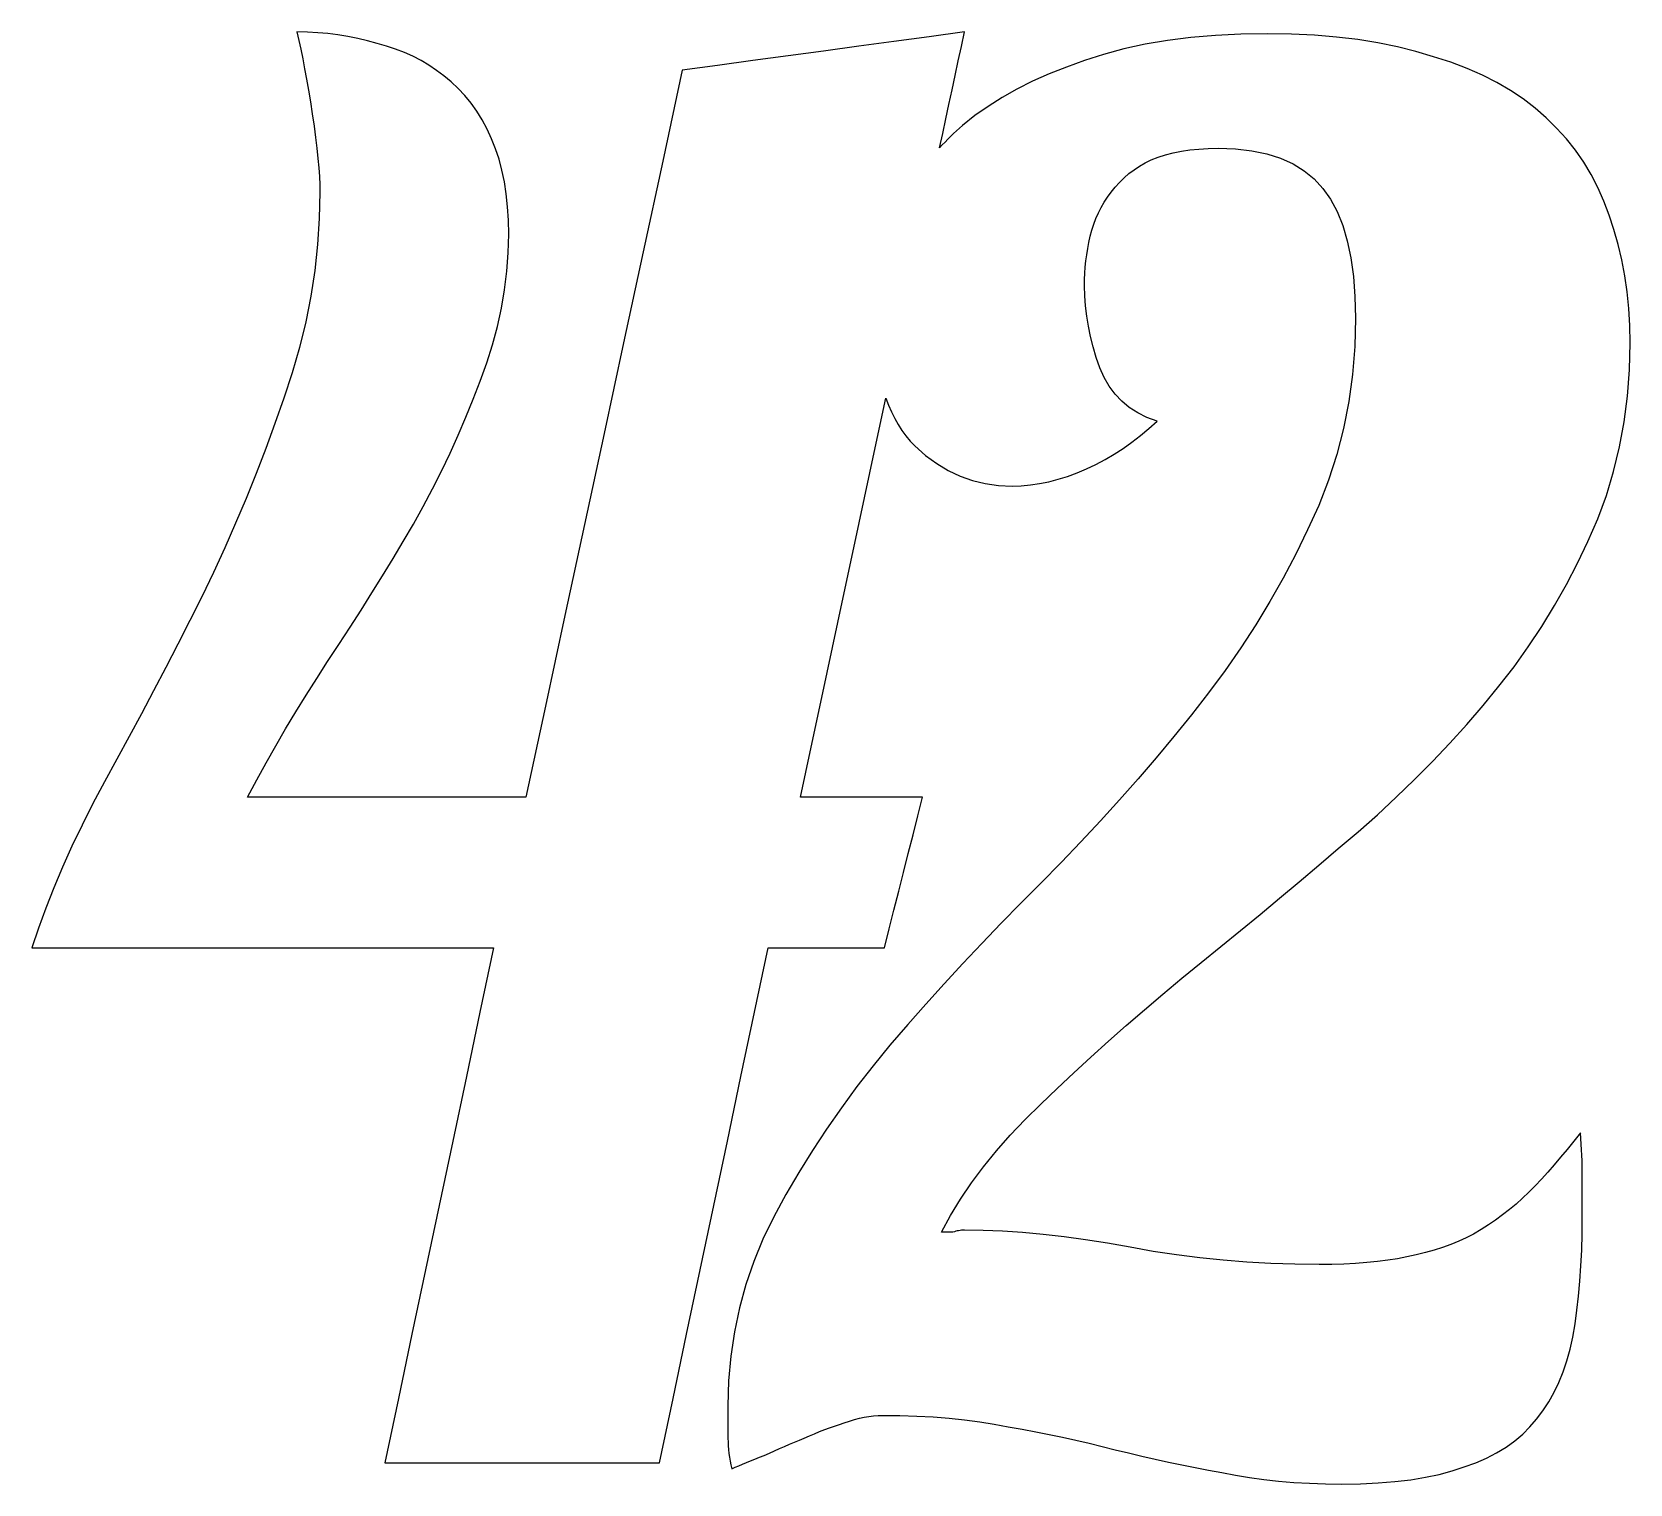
# Model space of a CAD drawing. Extents: x 0 to 258, y 0 to 235.
import ezdxf

# ---------------------------------------------------------------- set-up
doc = ezdxf.new("R2010")
doc.units = 0
doc.layers.add('Layer_1', color=7, linetype='CONTINUOUS')

msp = doc.modelspace()

# ---------------------------------------------------------------- linework, layer by layer
at = {"layer": 'Layer_1', "color": 7}
for p, q in [((42.85, 234.63772), (43.158688, 233.284314)), ((44.53618, 234.608813), (42.85, 234.63772)), ((43.158688, 233.284314), (43.467964, 231.844762)), ((46.203104, 234.522092), (44.53618, 234.608813)), ((47.850768, 234.377558), (46.203104, 234.522092)), ((49.479166, 234.175212), (47.850768, 234.377558)), ((51.088294, 233.915054), (49.479166, 234.175212)), ((52.678145, 233.597086), (51.088294, 233.915054)), ((54.248715, 233.221308), (52.678145, 233.597086)), ((55.8, 232.78772), (54.248715, 233.221308)), ((57.317919, 232.368225), (55.8, 232.78772)), ((139.368752, 233.09397), (133.665624, 232.322095)), ((145.071872, 233.865845), (139.368752, 233.09397)), ((150.775, 234.63772), (145.071872, 233.865845)), ((150.271872, 232.297095), (150.775, 234.63772)), ((179.974216, 232.645804), (176.534344, 231.902543)), ((183.58752, 233.254368), (179.974216, 232.645804)), ((187.374272, 233.728039), (183.58752, 233.254368)), ((191.33444, 234.066619), (187.374272, 233.728039)), ((195.468016, 234.269912), (191.33444, 234.066619)), ((199.775, 234.33772), (195.468016, 234.269912)), ((203.633936, 234.279906), (199.775, 234.33772)), ((207.348384, 234.106464), (203.633936, 234.279906)), ((210.918312, 233.817396), (207.348384, 234.106464)), ((214.343728, 233.412704), (210.918312, 233.817396)), ((217.624616, 232.892389), (214.343728, 233.412704)), ((220.76096, 232.256452), (217.624616, 232.892389)), ((43.467964, 231.844762), (43.777633, 230.318872)), ((43.777633, 230.318872), (44.087498, 228.706456)), ((58.788261, 231.880691), (57.317919, 232.368225)), ((60.210825, 231.325316), (58.788261, 231.880691)), ((61.585412, 230.702296), (60.210825, 231.325316)), ((62.911822, 230.011829), (61.585412, 230.702296)), ((64.189857, 229.254113), (62.911822, 230.011829)), ((116.556248, 230.00647), (110.853128, 229.234595)), ((122.259376, 230.778345), (116.556248, 230.00647)), ((127.962496, 231.55022), (122.259376, 230.778345)), ((133.665624, 232.322095), (127.962496, 231.55022)), ((149.265624, 227.615845), (149.768752, 229.95647)), ((149.768752, 229.95647), (150.271872, 232.297095)), ((170.175, 230.01272), (167.236592, 228.972462)), ((173.267936, 231.024783), (170.175, 230.01272)), ((176.534344, 231.902543), (173.267936, 231.024783)), ((223.75276, 231.504895), (220.76096, 232.256452)), ((226.6, 230.63772), (223.75276, 231.504895)), ((229.380144, 229.741275), (226.6, 230.63772)), ((44.087498, 228.706456), (44.397363, 227.007323)), ((65.419316, 228.429344), (64.189857, 229.254113)), ((66.6, 227.53772), (65.419316, 228.429344)), ((67.799236, 226.56937), (66.6, 227.53772)), ((105.15, 228.46272), (101.987504, 213.778345)), ((110.853128, 229.234595), (105.15, 228.46272)), ((148.762496, 225.27522), (149.265624, 227.615845)), ((164.43364, 227.855696), (161.76596, 226.66223)), ((167.236592, 228.972462), (164.43364, 227.855696)), ((232.01636, 228.74788), (229.380144, 229.741275)), ((234.508456, 227.657735), (232.01636, 228.74788)), ((236.856224, 226.471038), (234.508456, 227.657735)), ((44.397363, 227.007323), (44.707033, 225.221282)), ((44.707033, 225.221282), (45.01631, 223.348145)), ((68.93045, 225.51429), (67.799236, 226.56937)), ((69.993831, 224.372485), (68.93045, 225.51429)), ((148.259376, 222.934595), (148.762496, 225.27522)), ((159.233352, 225.391874), (156.835648, 224.044436)), ((161.76596, 226.66223), (159.233352, 225.391874)), ((239.059472, 225.187989), (236.856224, 226.471038)), ((241.117976, 223.808787), (239.059472, 225.187989)), ((45.01631, 223.348145), (45.325, 221.38772)), ((70.989574, 223.143958), (69.993831, 224.372485)), ((71.91787, 221.828714), (70.989574, 223.143958)), ((147.756248, 220.59397), (148.259376, 222.934595)), ((154.57264, 222.619726), (152.444152, 221.11755)), ((156.835648, 224.044436), (154.57264, 222.619726)), ((243.03156, 222.333631), (241.117976, 223.808787)), ((244.8, 220.76272), (243.03156, 222.333631)), ((45.325, 221.38772), (45.613702, 219.436215)), ((72.778912, 220.426757), (71.91787, 221.828714)), ((73.572891, 218.938091), (72.778912, 220.426757)), ((147.253128, 218.253345), (147.756248, 220.59397)), ((152.444152, 221.11755), (150.45, 219.53772)), ((246.510264, 219.100628), (244.8, 220.76272)), ((45.613702, 219.436215), (45.863278, 217.590096)), ((45.863278, 217.590096), (46.073922, 215.849565)), ((74.3, 217.36272), (73.572891, 218.938091)), ((74.950382, 215.773607), (74.3, 217.36272)), ((146.75, 215.91272), (147.253128, 218.253345)), ((148.0692, 217.303909), (147.62044, 216.844614)), ((148.527032, 217.758897), (148.0692, 217.303909)), ((148.993992, 218.209674), (148.527032, 217.758897)), ((149.470112, 218.65634), (148.993992, 218.209674)), ((149.955432, 219.09899), (149.470112, 218.65634)), ((150.45, 219.53772), (149.955432, 219.09899)), ((248.09528, 217.3518), (246.510264, 219.100628)), ((249.555048, 215.516242), (248.09528, 217.3518)), ((46.073922, 215.849565), (46.24583, 214.214821)), ((75.514049, 214.089295), (74.950382, 215.773607)), ((147.18072, 216.380918), (146.75, 215.91272)), ((147.62044, 216.844614), (147.18072, 216.380918)), ((182.088264, 214.421307), (183.269544, 214.797086)), ((183.269544, 214.797086), (184.518672, 215.115054)), ((184.518672, 215.115054), (185.835448, 215.375211)), ((185.835448, 215.375211), (187.219672, 215.577558)), ((187.219672, 215.577558), (188.671136, 215.722091)), ((188.671136, 215.722091), (190.189656, 215.808812)), ((190.189656, 215.808812), (191.775024, 215.837716)), ((191.775024, 215.837716), (194.602624, 215.736542)), ((194.602624, 215.736542), (197.22732, 215.433018)), ((197.22732, 215.433018), (199.649296, 214.927151)), ((199.649296, 214.927151), (201.868744, 214.21894)), ((250.889568, 213.59396), (249.555048, 215.516242)), ((46.24583, 214.214821), (46.379197, 212.686063)), ((46.379197, 212.686063), (46.474218, 211.263494)), ((75.991002, 212.3094), (75.514049, 214.089295)), ((76.381238, 210.433538), (75.991002, 212.3094)), ((101.987504, 213.778345), (98.825, 199.09397)), ((177.352112, 211.748127), (178.185584, 212.380782)), ((178.185584, 212.380782), (179.067224, 212.965064)), ((179.067224, 212.965064), (179.99704, 213.500775)), ((179.99704, 213.500775), (180.975024, 213.987719)), ((180.975024, 213.987719), (182.088264, 214.421307)), ((201.868744, 214.21894), (203.885848, 213.308389)), ((203.885848, 213.308389), (205.700808, 212.195499)), ((205.700808, 212.195499), (207.3138, 210.880274)), ((252.098824, 211.584961), (250.889568, 213.59396)), ((46.474218, 211.263494), (46.53109, 209.947313)), ((46.53109, 209.947313), (46.550002, 208.73772)), ((76.684757, 208.461323), (76.381238, 210.433538)), ((174.500024, 208.737719), (175.140776, 209.561895)), ((175.140776, 209.561895), (175.829704, 210.338486)), ((175.829704, 210.338486), (176.566824, 211.067296)), ((176.566824, 211.067296), (177.352112, 211.748127)), ((207.3138, 210.880274), (208.725024, 209.362716)), ((208.725024, 209.362716), (209.95388, 207.618363)), ((253.182816, 209.48925), (252.098824, 211.584961)), ((254.141544, 207.306834), (253.182816, 209.48925)), ((46.550002, 208.73772), (46.458821, 204.507819)), ((76.901558, 206.392372), (76.684757, 208.461323)), ((172.864192, 206.292508), (173.361752, 207.136946)), ((173.361752, 207.136946), (173.907096, 207.952083)), ((173.907096, 207.952083), (174.500024, 208.737719)), ((209.95388, 207.618363), (211.019528, 205.622882)), ((254.975, 205.03772), (254.141544, 207.306834)), ((46.458821, 204.507819), (46.185149, 200.29715)), ((77.031636, 204.226299), (76.901558, 206.392372)), ((77.074996, 201.96272), (77.031636, 204.226299)), ((171.660176, 203.585361), (172.013208, 204.516517)), ((172.013208, 204.516517), (172.414608, 205.418966)), ((172.414608, 205.418966), (172.864192, 206.292508)), ((211.019528, 205.622882), (211.921776, 203.376477)), ((255.76988, 202.691962), (254.975, 205.03772)), ((77.002732, 198.960962), (77.074996, 201.96272)), ((170.883232, 200.636364), (171.100024, 201.637719)), ((171.100024, 201.637719), (171.35572, 202.625696)), ((171.35572, 202.625696), (171.660176, 203.585361)), ((211.921776, 203.376477), (212.660416, 200.87935)), ((256.459752, 200.279234), (255.76988, 202.691962)), ((46.185149, 200.29715), (45.728794, 196.105724)), ((76.78593, 195.968226), (77.002732, 198.960962)), ((98.825, 199.09397), (95.662504, 184.409595)), ((170.53636, 198.636752), (170.695344, 199.63617)), ((170.695344, 199.63617), (170.883232, 200.636364)), ((212.660416, 200.87935), (213.235264, 198.131708)), ((257.044024, 197.799435), (256.459752, 200.279234)), ((170.232864, 195.639271), (170.305104, 196.63869)), ((170.305104, 196.63869), (170.40628, 197.637722)), ((170.40628, 197.637722), (170.53636, 198.636752)), ((213.235264, 198.131708), (213.646112, 195.133752)), ((257.522512, 195.252376), (257.044024, 197.799435)), ((45.728794, 196.105724), (45.089562, 191.933556)), ((76.424595, 192.984717), (76.78593, 195.968226)), ((170.175024, 193.637719), (170.189504, 194.639077)), ((170.189504, 194.639077), (170.232864, 195.639271)), ((213.646112, 195.133752), (213.89276, 191.885687)), ((257.895008, 192.63787), (257.522512, 195.252376)), ((45.089562, 191.933556), (44.267259, 187.780658)), ((75.91873, 190.010638), (76.424595, 192.984717)), ((170.213904, 192.013454), (170.175024, 193.637719)), ((170.330472, 190.378365), (170.213904, 192.013454)), ((213.89276, 191.885687), (213.975024, 188.387716)), ((258.16132, 189.955731), (257.895008, 192.63787)), ((75.268336, 187.046194), (75.91873, 190.010638)), ((170.52452, 188.732849), (170.330472, 190.378365)), ((170.79584, 187.077302), (170.52452, 188.732849)), ((258.321256, 187.205772), (258.16132, 189.955731)), ((44.267259, 187.780658), (43.261694, 183.647045)), ((74.473415, 184.09159), (75.268336, 187.046194)), ((171.144248, 185.412118), (170.79584, 187.077302)), ((213.975024, 188.387716), (213.853864, 183.806128)), ((258.374616, 184.387804), (258.321256, 187.205772)), ((43.261694, 183.647045), (42.072673, 179.532727)), ((73.533969, 181.14703), (74.473415, 184.09159)), ((95.662504, 184.409595), (92.5, 169.72522)), ((171.569544, 183.737697), (171.144248, 185.412118)), ((172.071528, 182.054431), (171.569544, 183.737697)), ((213.853864, 183.806128), (213.49064, 179.311217)), ((258.267904, 180.041923), (258.374616, 184.387804)), ((72.45, 178.21272), (73.533969, 181.14703)), ((172.65, 180.362719), (172.071528, 182.054431)), ((42.072673, 179.532727), (40.7, 175.43772)), ((173.334112, 178.811794), (172.65, 180.362719)), ((174.153128, 177.396338), (173.334112, 178.811794)), ((213.49064, 179.311217), (212.885744, 174.902995)), ((257.94804, 175.79177), (258.267904, 180.041923)), ((71.337837, 175.288405), (72.45, 178.21272)), ((175.10704, 176.116161), (174.153128, 177.396338)), ((176.195856, 174.971069), (175.10704, 176.116161)), ((257.415416, 171.637555), (257.94804, 175.79177)), ((40.7, 175.43772), (39.279149, 171.361626)), ((70.159386, 172.373697), (71.337837, 175.288405)), ((136.346872, 167.42522), (138.075, 175.48772)), ((138.075, 175.48772), (138.50124, 174.339297)), ((138.50124, 174.339297), (138.973112, 173.242122)), ((138.973112, 173.242122), (139.490392, 172.196238)), ((177.41956, 173.960871), (176.195856, 174.971069)), ((178.778152, 173.085374), (177.41956, 173.960871)), ((212.885744, 174.902995), (212.039576, 170.581478)), ((39.279149, 171.361626), (37.791422, 167.304179)), ((68.91426, 169.468606), (70.159386, 172.373697)), ((139.490392, 172.196238), (140.052848, 171.20169)), ((140.052848, 171.20169), (140.660264, 170.258521)), ((180.27164, 172.344388), (178.778152, 173.085374)), ((179.222672, 169.407271), (180.575504, 170.538483)), ((181.9, 171.737719), (180.27164, 172.344388)), ((180.575504, 170.538483), (181.9, 171.737719)), ((212.039576, 170.581478), (210.95252, 166.346678)), ((256.670424, 167.579484), (257.415416, 171.637555)), ((67.602074, 166.57314), (68.91426, 169.468606)), ((92.5, 169.72522), (89.337504, 155.040845)), ((140.660264, 170.258521), (141.312408, 169.366774)), ((141.312408, 169.366774), (142.009064, 168.526492)), ((142.009064, 168.526492), (142.75, 167.73772)), ((176.431248, 167.348148), (177.84132, 168.34389)), ((177.84132, 168.34389), (179.222672, 169.407271)), ((37.791422, 167.304179), (36.236627, 163.265586)), ((66.222442, 163.68731), (67.602074, 166.57314)), ((134.618752, 159.36272), (136.346872, 167.42522)), ((142.75, 167.73772), (144.479536, 166.220162)), ((144.479536, 166.220162), (146.276544, 164.904937)), ((172.02684, 164.76483), (173.5242, 165.55881)), ((173.5242, 165.55881), (174.992272, 166.419853)), ((174.992272, 166.419853), (176.431248, 167.348148)), ((210.95252, 166.346678), (209.624984, 162.198609)), ((255.713456, 163.617766), (256.670424, 167.579484)), ((36.236627, 163.265586), (34.614576, 159.246057)), ((64.774975, 160.811123), (66.222442, 163.68731)), ((146.276544, 164.904937), (148.141008, 163.792047)), ((148.141008, 163.792047), (150.07292, 162.881496)), ((150.07292, 162.881496), (152.072288, 162.173285)), ((165.918376, 162.346715), (167.43596, 162.823668)), ((167.43596, 162.823668), (168.963168, 163.387336)), ((168.963168, 163.387336), (170.5, 164.037719)), ((170.5, 164.037719), (172.02684, 164.76483)), ((254.544896, 159.752607), (255.713456, 163.617766)), ((63.25929, 157.94459), (64.774975, 160.811123)), ((152.072288, 162.173285), (154.139088, 161.667418)), ((154.139088, 161.667418), (156.273328, 161.363894)), ((156.273328, 161.363894), (158.475, 161.26272)), ((158.475, 161.26272), (159.944384, 161.30608)), ((159.944384, 161.30608), (161.423416, 161.436161)), ((161.423416, 161.436161), (162.912096, 161.652961)), ((162.912096, 161.652961), (164.410416, 161.956479)), ((164.410416, 161.956479), (165.918376, 162.346715)), ((209.624984, 162.198609), (208.057352, 158.137283)), ((34.614576, 159.246057), (32.925078, 155.245798)), ((61.675, 155.08772), (63.25929, 157.94459)), ((132.890624, 151.300216), (134.618752, 159.36272)), ((208.057352, 158.137283), (206.250024, 154.162716)), ((253.165152, 155.984218), (254.544896, 159.752607)), ((32.925078, 155.245798), (31.167942, 151.265016)), ((60.041814, 152.312752), (61.675, 155.08772)), ((89.337504, 155.040845), (86.175, 140.356472)), ((251.574616, 152.312804), (253.165152, 155.984218)), ((206.250024, 154.162716), (204.337768, 150.255956)), ((31.167942, 151.265016), (29.34298, 147.30392)), ((58.379705, 149.537752), (60.041814, 152.312752)), ((131.162496, 143.23772), (132.890624, 151.300216)), ((204.337768, 150.255956), (202.300824, 146.397924)), ((249.893608, 148.795556), (251.574616, 152.312804)), ((29.34298, 147.30392), (27.45, 143.36272)), ((56.68868, 146.762736), (58.379705, 149.537752)), ((248.087912, 145.335508), (249.893608, 148.795556)), ((54.968744, 143.98772), (56.68868, 146.762736)), ((202.300824, 146.397924), (200.138992, 142.588436)), ((246.157336, 141.93286), (248.087912, 145.335508)), ((27.45, 143.36272), (25.518121, 139.523408)), ((53.219902, 141.212696), (54.968744, 143.98772)), ((129.434376, 135.175216), (131.162496, 143.23772)), ((200.138992, 142.588436), (197.852088, 138.827308)), ((25.518121, 139.523408), (23.576587, 135.713552)), ((51.442162, 138.43768), (53.219902, 141.212696)), ((86.175, 140.356472), (83.012504, 125.672096)), ((244.10168, 138.587812), (246.157336, 141.93286)), ((49.635526, 135.662688), (51.442162, 138.43768)), ((197.852088, 138.827308), (195.439928, 135.114356)), ((241.920776, 135.30058), (244.10168, 138.587812)), ((23.576587, 135.713552), (21.625406, 131.932968)), ((47.8, 132.88772), (49.635526, 135.662688)), ((127.706248, 127.11272), (129.434376, 135.175216)), ((195.439928, 135.114356), (192.902328, 131.449396)), ((239.614424, 132.071364), (241.920776, 135.30058)), ((21.625406, 131.932968), (19.664583, 128.181472)), ((46.046374, 130.184656), (47.8, 132.88772)), ((237.182432, 128.900372), (239.614424, 132.071364)), ((44.331273, 127.471344), (46.046374, 130.184656)), ((192.902328, 131.449396), (190.239088, 127.832244)), ((19.664583, 128.181472), (17.694125, 124.458888)), ((42.654703, 124.747992), (44.331273, 127.471344)), ((125.978128, 119.050224), (127.706248, 127.11272)), ((190.239088, 127.832244), (187.450024, 124.262716)), ((234.624616, 125.787804), (237.182432, 128.900372)), ((17.694125, 124.458888), (15.714037, 120.765024)), ((41.01667, 122.0148), (42.654703, 124.747992)), ((83.012504, 125.672096), (79.85, 110.98772)), ((187.450024, 124.262716), (184.641688, 120.802924)), ((231.965624, 122.728596), (234.624616, 125.787804)), ((39.417178, 119.271976), (41.01667, 122.0148)), ((229.230112, 119.717532), (231.965624, 122.728596)), ((15.714037, 120.765024), (13.724326, 117.099696)), ((37.856232, 116.51972), (39.417178, 119.271976)), ((124.25, 110.98772), (125.978128, 119.050224)), ((184.641688, 120.802924), (181.766464, 117.361196)), ((226.417896, 116.754628), (229.230112, 119.717532)), ((13.724326, 117.099696), (11.725, 113.46272)), ((36.333838, 113.758232), (37.856232, 116.51972)), ((181.766464, 117.361196), (178.82416, 113.93794)), ((223.528776, 113.839892), (226.417896, 116.754628)), ((34.85, 110.98772), (36.333838, 113.758232)), ((178.82416, 113.93794), (175.8146, 110.533556)), ((220.562576, 110.973332), (223.528776, 113.839892)), ((11.725, 113.46272), (9.855394, 109.941016)), ((9.855394, 109.941016), (8.100811, 106.467456)), ((40.475, 110.98772), (34.85, 110.98772)), ((46.1, 110.98772), (40.475, 110.98772)), ((51.725, 110.98772), (46.1, 110.98772)), ((57.35, 110.98772), (51.725, 110.98772)), ((62.975, 110.98772), (57.35, 110.98772)), ((68.6, 110.98772), (62.975, 110.98772)), ((74.225, 110.98772), (68.6, 110.98772)), ((79.85, 110.98772), (74.225, 110.98772)), ((126.718752, 110.98772), (124.25, 110.98772)), ((129.187496, 110.98772), (126.718752, 110.98772)), ((131.656248, 110.98772), (129.187496, 110.98772)), ((134.125, 110.98772), (131.656248, 110.98772)), ((136.593752, 110.98772), (134.125, 110.98772)), ((139.062496, 110.98772), (136.593752, 110.98772)), ((141.531248, 110.98772), (139.062496, 110.98772)), ((144, 110.98772), (141.531248, 110.98772)), ((143.228128, 107.943968), (144, 110.98772)), ((175.8146, 110.533556), (172.737592, 107.148436)), ((217.519104, 108.154956), (220.562576, 110.973332)), ((8.100811, 106.467456), (6.461452, 103.042056)), ((142.456248, 104.900224), (143.228128, 107.943968)), ((172.737592, 107.148436), (169.592952, 103.782988)), ((214.398184, 105.38478), (217.519104, 108.154956)), ((141.684376, 101.856472), (142.456248, 104.900224)), ((169.592952, 103.782988), (166.380488, 100.437612)), ((211.199616, 102.662804), (214.398184, 105.38478)), ((6.461452, 103.042056), (4.937516, 99.664816)), ((140.912496, 98.81272), (141.684376, 101.856472)), ((208.03852, 99.975268), (211.199616, 102.662804)), ((4.937516, 99.664816), (3.529202, 96.335752)), ((140.140624, 95.768968), (140.912496, 98.81272)), ((166.380488, 100.437612), (163.100024, 97.112716)), ((204.876216, 97.308148), (208.03852, 99.975268)), ((3.529202, 96.335752), (2.236712, 93.054872)), ((139.368752, 92.725224), (140.140624, 95.768968)), ((163.100024, 97.112716), (159.885936, 93.870796)), ((201.71312, 94.661068), (204.876216, 97.308148)), ((2.236712, 93.054872), (1.060245, 89.822192)), ((159.885936, 93.870796), (156.718816, 90.619788)), ((198.549616, 92.033636), (201.71312, 94.661068)), ((138.596872, 89.681472), (139.368752, 92.725224)), ((156.718816, 90.619788), (153.59908, 87.359516)), ((195.386112, 89.425476), (198.549616, 92.033636)), ((1.060245, 89.822192), (0, 86.63772)), ((137.825, 86.63772), (138.596872, 89.681472)), ((192.223016, 86.836212), (195.386112, 89.425476)), ((0, 86.63772), (9.328125, 86.63772)), ((9.328125, 86.63772), (18.65625, 86.63772)), ((18.65625, 86.63772), (27.984375, 86.63772)), ((27.984375, 86.63772), (37.3125, 86.63772)), ((37.3125, 86.63772), (46.640625, 86.63772)), ((46.640625, 86.63772), (55.96875, 86.63772)), ((55.96875, 86.63772), (65.296875, 86.63772)), ((65.296875, 86.63772), (74.625, 86.63772)), ((74.625, 86.63772), (72.428125, 76.231472)), ((116.828128, 76.231472), (119.025, 86.63772)), ((119.025, 86.63772), (121.375, 86.63772)), ((121.375, 86.63772), (123.725, 86.63772)), ((123.725, 86.63772), (126.075, 86.63772)), ((126.075, 86.63772), (128.425, 86.63772)), ((128.425, 86.63772), (130.775, 86.63772)), ((130.775, 86.63772), (133.125, 86.63772)), ((133.125, 86.63772), (135.475, 86.63772)), ((135.475, 86.63772), (137.825, 86.63772)), ((153.59908, 87.359516), (150.527112, 84.089796)), ((189.060712, 84.265444), (192.223016, 86.836212)), ((150.527112, 84.089796), (147.503328, 80.810444)), ((185.899616, 81.712804), (189.060712, 84.265444)), ((147.503328, 80.810444), (144.52812, 77.521268)), ((182.845944, 79.169084), (185.899616, 81.712804)), ((144.52812, 77.521268), (141.60188, 74.222084)), ((179.851224, 76.625332), (182.845944, 79.169084)), ((72.428125, 76.231472), (70.23125, 65.825224)), ((114.631248, 65.825224), (116.828128, 76.231472)), ((176.91508, 74.081572), (179.851224, 76.625332)), ((141.60188, 74.222084), (138.725024, 70.912716)), ((174.037128, 71.537804), (176.91508, 74.081572)), ((138.725024, 70.912716), (136.003408, 67.5789)), ((171.216984, 68.994036), (174.037128, 71.537804)), ((136.003408, 67.5789), (133.388344, 64.206508)), ((168.454272, 66.450276), (171.216984, 68.994036)), ((70.23125, 65.825224), (68.034375, 55.418968)), ((112.434376, 55.418968), (114.631248, 65.825224)), ((165.748616, 63.906524), (168.454272, 66.450276)), ((133.388344, 64.206508), (130.879648, 60.795548)), ((163.099616, 61.362804), (165.748616, 63.906524)), ((130.879648, 60.795548), (128.477128, 57.346044)), ((160.555176, 58.880996), (163.099616, 61.362804)), ((128.477128, 57.346044), (126.180592, 53.857996)), ((158.16372, 56.369084), (160.555176, 58.880996)), ((68.034375, 55.418968), (65.8375, 45.01272)), ((110.237496, 45.01272), (112.434376, 55.418968)), ((155.925624, 53.827468), (158.16372, 56.369084)), ((249.27528, 55.373628), (248.210568, 54.056508)), ((250.349616, 56.73774), (249.27528, 55.373628)), ((250.421536, 55.817212), (250.349616, 56.73774)), ((250.483216, 54.905724), (250.421536, 55.817212)), ((250.534896, 54.003468), (250.483216, 54.905724)), ((126.180592, 53.857996), (123.989848, 50.33142)), ((153.841304, 51.256556), (155.925624, 53.827468)), ((247.155488, 52.78678), (246.110032, 51.564836)), ((248.210568, 54.056508), (247.155488, 52.78678)), ((250.576736, 53.11066), (250.534896, 54.003468)), ((250.608976, 52.227484), (250.576736, 53.11066)), ((250.631696, 51.354132), (250.608976, 52.227484)), ((123.989848, 50.33142), (121.904728, 46.766324)), ((151.911144, 48.656732), (153.841304, 51.256556)), ((244.04804, 49.26586), (243.031504, 48.18962)), ((245.074216, 50.39106), (244.04804, 49.26586)), ((246.110032, 51.564836), (245.074216, 50.39106)), ((250.645216, 50.49082), (250.631696, 51.354132)), ((250.650016, 49.63774), (250.645216, 50.49082)), ((250.650016, 48.828364), (250.650016, 49.63774)), ((121.904728, 46.766324), (119.925024, 43.162716)), ((150.135544, 46.028396), (151.911144, 48.656732)), ((242.024616, 47.16274), (241.007736, 46.180292)), ((243.031504, 48.18962), (242.024616, 47.16274)), ((250.650016, 48.018988), (250.650016, 48.828364)), ((250.650016, 47.209612), (250.650016, 48.018988)), ((250.650016, 46.400244), (250.650016, 47.209612)), ((65.8375, 45.01272), (63.640625, 34.606472)), ((108.040624, 34.606472), (110.237496, 45.01272)), ((148.514904, 43.371956), (150.135544, 46.028396)), ((238.885656, 44.332572), (237.780864, 43.466908)), ((239.961344, 45.236972), (238.885656, 44.332572)), ((241.007736, 46.180292), (239.961344, 45.236972)), ((250.650016, 45.590868), (250.650016, 46.400244)), ((250.650016, 44.781492), (250.650016, 45.590868)), ((250.650016, 43.972116), (250.650016, 44.781492)), ((250.650016, 43.16274), (250.650016, 43.972116)), ((119.925024, 43.162716), (118.190672, 39.583196)), ((147.049616, 40.687804), (148.514904, 43.371956)), ((235.484752, 41.851012), (234.29384, 41.100396)), ((236.64716, 42.639788), (235.484752, 41.851012)), ((237.780864, 43.466908), (236.64716, 42.639788)), ((250.626656, 40.431132), (250.650016, 43.16274)), ((118.190672, 39.583196), (116.68756, 35.936196)), ((147.280864, 40.687804), (147.049616, 40.687804)), ((147.512112, 40.687804), (147.280864, 40.687804)), ((147.743368, 40.687804), (147.512112, 40.687804)), ((147.974616, 40.687804), (147.743368, 40.687804)), ((148.205864, 40.687804), (147.974616, 40.687804)), ((148.437112, 40.687804), (148.205864, 40.687804)), ((148.668368, 40.687804), (148.437112, 40.687804)), ((148.899616, 40.687804), (148.668368, 40.687804)), ((149.130864, 40.760764), (148.899616, 40.687804)), ((149.362112, 40.825244), (149.130864, 40.760764)), ((149.593368, 40.880924), (149.362112, 40.825244)), ((149.824616, 40.927324), (149.593368, 40.880924)), ((150.055864, 40.964124), (149.824616, 40.927324)), ((150.28712, 40.990844), (150.055864, 40.964124)), ((150.518368, 41.007164), (150.28712, 40.990844)), ((150.749616, 41.012764), (150.518368, 41.007164)), ((153.799192, 40.969404), (150.749616, 41.012764)), ((156.93552, 40.839324), (153.799192, 40.969404)), ((160.158584, 40.622524), (156.93552, 40.839324)), ((163.468376, 40.319004), (160.158584, 40.622524)), ((166.864888, 39.928764), (163.468376, 40.319004)), ((170.348104, 39.451812), (166.864888, 39.928764)), ((173.918016, 38.888148), (170.348104, 39.451812)), ((177.574616, 38.237764), (173.918016, 38.888148)), ((230.668376, 39.2315), (229.394352, 38.711188)), ((231.895008, 39.790348), (230.668376, 39.2315)), ((233.074616, 40.38774), (231.895008, 39.790348)), ((234.29384, 41.100396), (233.074616, 40.38774)), ((250.556256, 37.78622), (250.626656, 40.431132)), ((181.289032, 37.58738), (177.574616, 38.237764)), ((185.032384, 37.023716), (181.289032, 37.58738)), ((188.804672, 36.546764), (185.032384, 37.023716)), ((192.605872, 36.156524), (188.804672, 36.546764)), ((220.795792, 36.399036), (219.213696, 36.149468)), ((222.299616, 36.68774), (220.795792, 36.399036)), ((223.816464, 37.01534), (222.299616, 36.68774)), ((225.283968, 37.381492), (223.816464, 37.01534)), ((226.702536, 37.78618), (225.283968, 37.381492)), ((228.072528, 38.229412), (226.702536, 37.78618)), ((229.394352, 38.711188), (228.072528, 38.229412)), ((250.43848, 35.228004), (250.556256, 37.78622)), ((63.640625, 34.606472), (61.44375, 24.200224)), ((105.843752, 24.200224), (108.040624, 34.606472)), ((116.68756, 35.936196), (115.415688, 32.221724)), ((196.435976, 35.853004), (192.605872, 36.156524)), ((200.294976, 35.636204), (196.435976, 35.853004)), ((204.182864, 35.506124), (200.294976, 35.636204)), ((208.099616, 35.462764), (204.182864, 35.506124)), ((210.143016, 35.481644), (208.099616, 35.462764)), ((212.11052, 35.538524), (210.143016, 35.481644)), ((214.001744, 35.633548), (212.11052, 35.538524)), ((215.816272, 35.766916), (214.001744, 35.633548)), ((217.55372, 35.93882), (215.816272, 35.766916)), ((219.213696, 36.149468), (217.55372, 35.93882)), ((250.27292, 32.756508), (250.43848, 35.228004)), ((115.415688, 32.221724), (114.375056, 28.439788)), ((250.059176, 30.371716), (250.27292, 32.756508)), ((114.375056, 28.439788), (113.565672, 24.590412)), ((249.796872, 28.07366), (250.059176, 30.371716)), ((249.125008, 23.73774), (249.485616, 25.862332)), ((249.485616, 25.862332), (249.796872, 28.07366)), ((61.44375, 24.200224), (59.246875, 13.793968)), ((103.646872, 13.793968), (105.843752, 24.200224)), ((113.565672, 24.590412), (112.987536, 20.673596)), ((248.69552, 21.777316), (249.125008, 23.73774)), ((112.987536, 20.673596), (112.640656, 16.689364)), ((248.178136, 19.90418), (248.69552, 21.777316)), ((246.881248, 16.419004), (247.573248, 18.11814)), ((247.573248, 18.11814), (248.178136, 19.90418)), ((112.640656, 16.689364), (112.525024, 12.637716)), ((246.102528, 14.806588), (246.881248, 16.419004)), ((59.246875, 13.793968), (57.05, 3.38772)), ((101.45, 3.38772), (103.646872, 13.793968)), ((244.28652, 11.841148), (245.237488, 13.2807)), ((245.237488, 13.2807), (246.102528, 14.806588)), ((112.525024, 12.637716), (112.525024, 11.981468)), ((112.525024, 11.981468), (112.525024, 11.32522)), ((112.525024, 11.32522), (112.525024, 10.668964)), ((112.525024, 10.668964), (112.525024, 10.012716)), ((132.16364, 10.15142), (132.983592, 10.400988)), ((132.983592, 10.400988), (133.784664, 10.611636)), ((133.784664, 10.611636), (134.566672, 10.78354)), ((134.566672, 10.78354), (135.329408, 10.916908)), ((135.329408, 10.916908), (136.072672, 11.011932)), ((136.072672, 11.011932), (136.796272, 11.068812)), ((136.796272, 11.068812), (137.500008, 11.087692)), ((137.500008, 11.087692), (140.31352, 11.058812)), ((140.31352, 11.058812), (143.049968, 10.972084)), ((143.049968, 10.972084), (145.709352, 10.827556)), ((145.709352, 10.827556), (148.291664, 10.625204)), ((148.291664, 10.625204), (150.796896, 10.365052)), ((150.796896, 10.365052), (153.225032, 10.047084)), ((242.19084, 9.21998), (243.250008, 10.48774)), ((243.250008, 10.48774), (244.28652, 11.841148)), ((112.525024, 10.012716), (112.525024, 9.356468)), ((112.525024, 9.356468), (112.525024, 8.70022)), ((112.525024, 8.70022), (112.525024, 8.043964)), ((112.525024, 8.043964), (112.525024, 7.387716)), ((124.850008, 7.387716), (125.693096, 7.763852)), ((125.693096, 7.763852), (126.52656, 8.1213)), ((126.52656, 8.1213), (127.350392, 8.459876)), ((127.350392, 8.459876), (128.164592, 8.77938)), ((128.164592, 8.77938), (128.969152, 9.079612)), ((128.969152, 9.079612), (129.76408, 9.360372)), ((129.76408, 9.360372), (130.549368, 9.621476)), ((130.549368, 9.621476), (131.325008, 9.862716)), ((131.325008, 9.862716), (132.16364, 10.15142)), ((153.225032, 10.047084), (155.576072, 9.6713)), ((155.576072, 9.6713), (157.850008, 9.237716)), ((157.850008, 9.237716), (160.07612, 8.842668)), ((160.07612, 8.842668), (162.283568, 8.428348)), ((162.283568, 8.428348), (164.472152, 7.994748)), ((164.472152, 7.994748), (166.641672, 7.541884)), ((239.72872, 6.941468), (241.0172, 8.037764)), ((241.0172, 8.037764), (242.19084, 9.21998)), ((112.525024, 7.387716), (112.535024, 6.771412)), ((112.535024, 6.771412), (112.564864, 6.155692)), ((112.564864, 6.155692), (112.614384, 5.540356)), ((112.614384, 5.540356), (112.683344, 4.92522)), ((119.218096, 4.993308), (120.05156, 5.364276)), ((120.05156, 5.364276), (120.875392, 5.725604)), ((120.875392, 5.725604), (121.689584, 6.0773)), ((121.689584, 6.0773), (122.494152, 6.419356)), ((122.494152, 6.419356), (123.28908, 6.75178)), ((123.28908, 6.75178), (124.07436, 7.074572)), ((124.07436, 7.074572), (124.850008, 7.387716)), ((166.641672, 7.541884), (168.791912, 7.06974)), ((168.791912, 7.06974), (170.922688, 6.578332)), ((170.922688, 6.578332), (173.033784, 6.06766)), ((173.033784, 6.06766), (175.125008, 5.537716)), ((175.125008, 5.537716), (177.2826, 5.007772)), ((236.805648, 5.008252), (238.324992, 5.9315)), ((238.324992, 5.9315), (239.72872, 6.941468)), ((57.05, 3.38772), (62.6, 3.38772)), ((62.6, 3.38772), (68.15, 3.38772)), ((68.15, 3.38772), (73.7, 3.38772)), ((73.7, 3.38772), (79.25, 3.38772)), ((79.25, 3.38772), (84.8, 3.38772)), ((84.8, 3.38772), (90.35, 3.38772)), ((90.35, 3.38772), (95.9, 3.38772)), ((95.9, 3.38772), (101.45, 3.38772)), ((112.683344, 4.92522), (112.771592, 4.310076)), ((112.771592, 4.310076), (112.87892, 3.69474)), ((112.87892, 3.69474), (113.00512, 3.07902)), ((113.00512, 3.07902), (113.150008, 2.462716)), ((113.150008, 2.462716), (113.70332, 2.69842)), ((113.70332, 2.69842), (114.284376, 2.94318)), ((114.284376, 2.94318), (114.89356, 3.197188)), ((114.89356, 3.197188), (115.531264, 3.460636)), ((115.531264, 3.460636), (116.197872, 3.733716)), ((116.197872, 3.733716), (116.893768, 4.016628)), ((116.893768, 4.016628), (117.619352, 4.309564)), ((117.619352, 4.309564), (118.375008, 4.612716)), ((118.375008, 4.612716), (119.218096, 4.993308)), ((177.2826, 5.007772), (179.43904, 4.4971)), ((179.43904, 4.4971), (181.594712, 4.005692)), ((181.594712, 4.005692), (183.750008, 3.533556)), ((183.750008, 3.533556), (185.905296, 3.080684)), ((185.905296, 3.080684), (188.060968, 2.647084)), ((188.060968, 2.647084), (190.217416, 2.232764)), ((229.622224, 2.112356), (231.550008, 2.76274)), ((231.550008, 2.76274), (233.418544, 3.423476)), ((233.418544, 3.423476), (235.170296, 4.172108)), ((235.170296, 4.172108), (236.805648, 5.008252)), ((190.217416, 2.232764), (192.375008, 1.837716)), ((192.375008, 1.837716), (194.56704, 1.404132)), ((194.56704, 1.404132), (196.826544, 1.028348)), ((196.826544, 1.028348), (199.153512, 0.71038)), ((199.153512, 0.71038), (201.547928, 0.450228)), ((201.547928, 0.450228), (204.0098, 0.247876)), ((204.0098, 0.247876), (206.539104, 0.103348)), ((206.539104, 0.103348), (209.135848, 0.01662)), ((209.135848, 0.01662), (211.800008, -0.01226)), ((211.800008, -0.01226), (214.806936, 0.0311)), ((214.806936, 0.0311), (217.660904, 0.16118)), ((217.660904, 0.16118), (220.361496, 0.37798)), ((220.361496, 0.37798), (222.90832, 0.6815)), ((222.90832, 0.6815), (225.300984, 1.07174)), ((225.300984, 1.07174), (227.539088, 1.548692)), ((227.539088, 1.548692), (229.622224, 2.112356))]:
    msp.add_line(p, q, dxfattribs=at)

doc.saveas('drawing.dxf')
